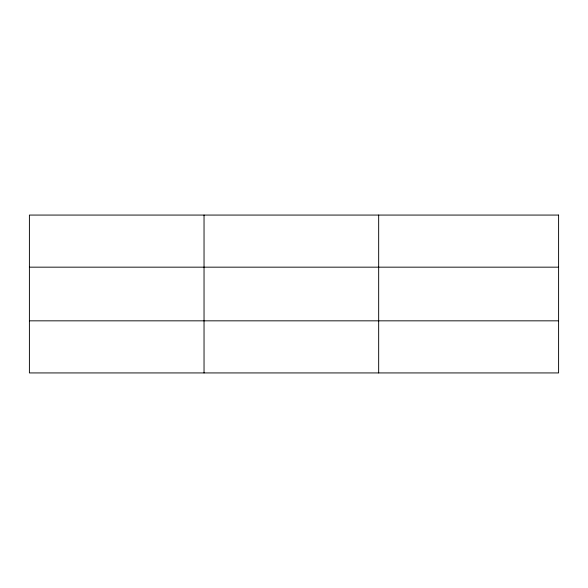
<?xml version="1.0" encoding="UTF-8"?>
<svg xmlns="http://www.w3.org/2000/svg" width="588" height="588" viewBox="0 0 588 588"><rect width="100%" height="100%" fill="white"/><g stroke="black" fill="none" stroke-linecap="round" stroke-linejoin="round"><path stroke-width="0.88" d="M204.036 215.068L204.036 372.932M378.672 215.068L378.672 372.932M29.4 267.165L558.6 267.165M29.4 320.835L558.6 320.835M558.6 215.068L558.6 372.932L29.4 372.932L29.4 215.068L558.6 215.068"/></g></svg>
